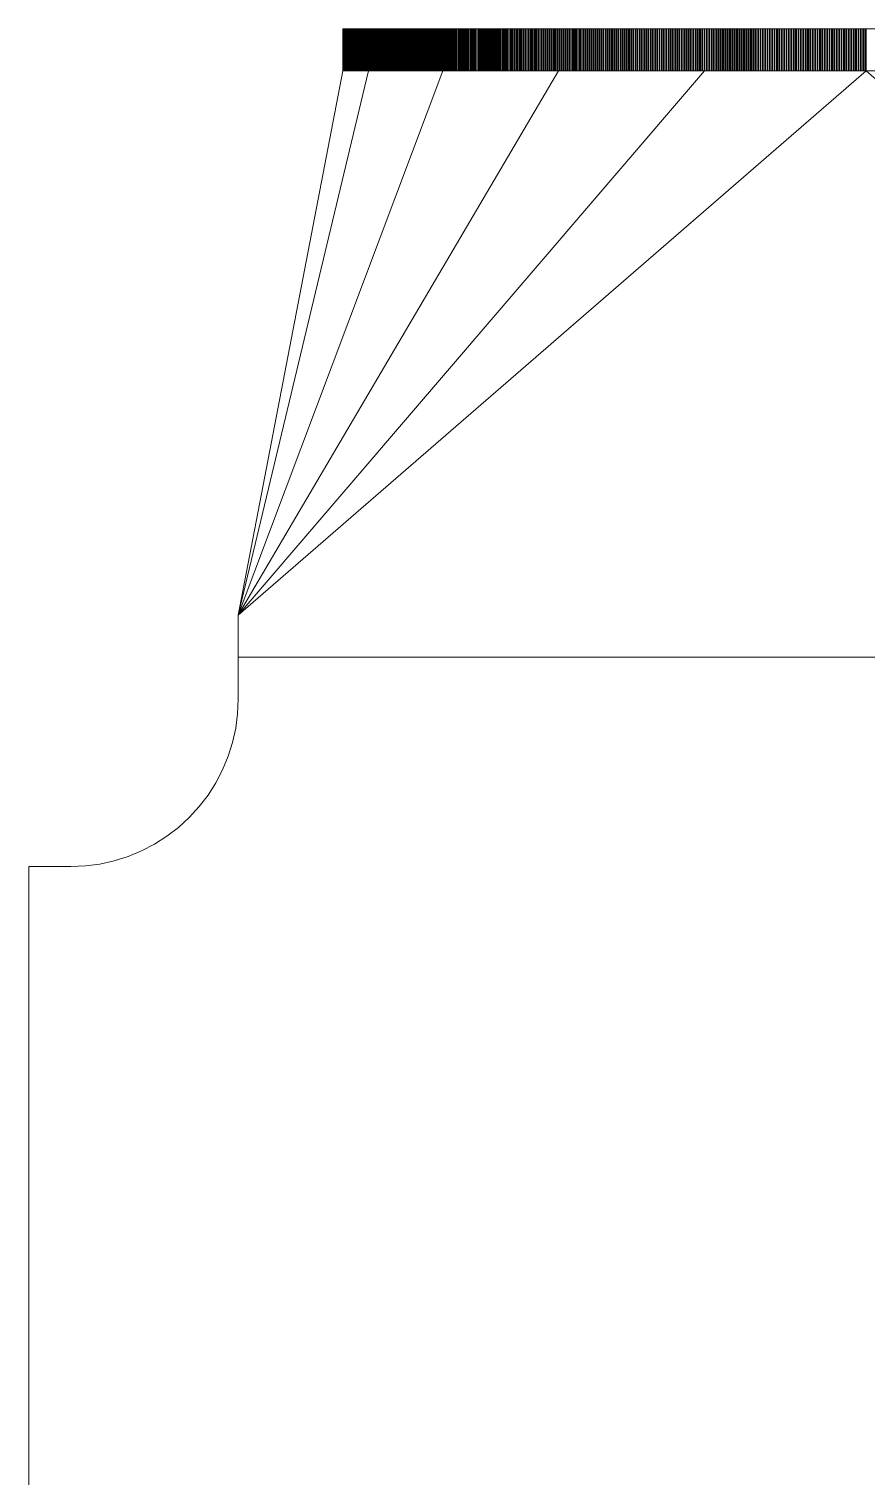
# Model space of a CAD drawing. Extents: x -57174 to 10055, y -18330 to 89882.
# Drawn here: x -31036 to -30836.1, y 68044.5 to 68390.1 of the extents above; entities that cross this region are included whole.
import ezdxf

# ---------------------------------------------------------------- set-up
doc = ezdxf.new("R2010")
doc.units = 0
doc.header["$LTSCALE"] = 50
doc.header["$MEASUREMENT"] = 0
doc.layers.add('SUPPLY', color=6, linetype='CONTINUOUS')

msp = doc.modelspace()

# ---------------------------------------------------------------- linework, layer by layer
at = {"layer": 'SUPPLY', "lineweight": 0, "flags": 128}
for points, elevation in [([(-30711.25, 68390.05), (-30961.05, 68390.05), (-30961.05, 68380.05)], 3592.94), ([(-30961.03, 68390.05), (-30961.03, 68380.05)], 3592.94), ([(-30961.02, 68390.05), (-30961.02, 68380.05)], 3592.94), ([(-30961, 68380.05), (-30961, 68390.05)], 3592.94), ([(-30960.99, 68380.05), (-30960.99, 68390.05)], 3592.94), ([(-30960.97, 68380.05), (-30960.97, 68390.05)], 3592.94), ([(-30960.96, 68380.05), (-30960.96, 68390.05)], 3592.94), ([(-30960.95, 68380.05), (-30960.95, 68390.05)], 3592.94), ([(-30960.93, 68380.05), (-30960.93, 68390.05)], 3592.94), ([(-30960.92, 68380.05), (-30960.92, 68390.05)], 3592.94), ([(-30960.9, 68380.05), (-30960.9, 68390.05)], 3592.94), ([(-30960.89, 68380.05), (-30960.89, 68390.05)], 3592.94), ([(-30960.87, 68380.05), (-30960.87, 68390.05)], 3592.94), ([(-30960.86, 68380.05), (-30960.86, 68390.05)], 3592.94), ([(-30960.84, 68380.05), (-30960.84, 68390.05)], 3592.94), ([(-30960.83, 68380.05), (-30960.83, 68390.05)], 3592.94), ([(-30960.8, 68380.05), (-30960.8, 68390.05)], 3592.94), ([(-30960.78, 68380.05), (-30960.78, 68390.05)], 3592.94), ([(-30960.77, 68380.05), (-30960.77, 68390.05)], 3592.94), ([(-30960.75, 68380.05), (-30960.75, 68390.05)], 3592.94), ([(-30960.72, 68380.05), (-30960.72, 68390.05)], 3592.94), ([(-30960.71, 68380.05), (-30960.71, 68390.05)], 3592.94), ([(-30960.68, 68380.05), (-30960.68, 68390.05)], 3592.94), ([(-30960.66, 68380.05), (-30960.66, 68390.05)], 3592.94), ([(-30960.64, 68380.05), (-30960.64, 68390.05)], 3592.94), ([(-30960.62, 68380.05), (-30960.62, 68390.05)], 3592.94), ([(-30960.59, 68380.05), (-30960.59, 68390.05)], 3592.94), ([(-30960.58, 68380.05), (-30960.58, 68390.05)], 3592.94), ([(-30960.53, 68380.05), (-30960.53, 68390.05)], 3592.94), ([(-30960.52, 68380.05), (-30960.52, 68390.05)], 3592.94), ([(-30960.49, 68380.05), (-30960.49, 68390.05)], 3592.94), ([(-30960.46, 68380.05), (-30960.46, 68390.05)], 3592.94), ([(-30960.43, 68380.05), (-30960.43, 68390.05)], 3592.94), ([(-30960.4, 68380.05), (-30960.4, 68390.05)], 3592.94), ([(-30960.37, 68380.05), (-30960.37, 68390.05)], 3592.94), ([(-30960.34, 68380.05), (-30960.34, 68390.05)], 3592.94), ([(-30960.31, 68380.05), (-30960.31, 68390.05)], 3592.94), ([(-30960.28, 68380.05), (-30960.28, 68390.05)], 3592.94), ([(-30960.24, 68380.05), (-30960.24, 68390.05)], 3592.94), ([(-30960.22, 68380.05), (-30960.22, 68390.05)], 3592.94), ([(-30960.18, 68380.05), (-30960.18, 68390.05)], 3592.94), ([(-30960.15, 68380.05), (-30960.15, 68390.05)], 3592.94), ([(-30960.1, 68380.05), (-30960.1, 68390.05)], 3592.94), ([(-30960.07, 68380.05), (-30960.07, 68390.05)], 3592.94), ([(-30960.03, 68380.05), (-30960.03, 68390.05)], 3592.94), ([(-30960, 68380.05), (-30960, 68390.05)], 3592.94), ([(-30959.96, 68380.05), (-30959.96, 68390.05)], 3592.94), ([(-30959.93, 68380.05), (-30959.93, 68390.05)], 3592.94), ([(-30959.88, 68380.05), (-30959.88, 68390.05)], 3592.94), ([(-30959.85, 68380.05), (-30959.85, 68390.05)], 3592.94), ([(-30959.79, 68380.05), (-30959.79, 68390.05)], 3592.94), ([(-30959.78, 68380.05), (-30959.78, 68390.05)], 3592.94), ([(-30959.72, 68380.05), (-30959.72, 68390.05)], 3592.94), ([(-30959.69, 68380.05), (-30959.69, 68390.05)], 3592.94), ([(-30959.63, 68380.05), (-30959.63, 68390.05)], 3592.94), ([(-30959.6, 68380.05), (-30959.6, 68390.05)], 3592.94), ([(-30959.54, 68380.05), (-30959.54, 68390.05)], 3592.94), ([(-30959.51, 68380.05), (-30959.51, 68390.05)], 3592.94), ([(-30959.45, 68380.05), (-30959.45, 68390.05)], 3592.94), ([(-30959.42, 68380.05), (-30959.42, 68390.05)], 3592.94), ([(-30959.36, 68380.05), (-30959.36, 68390.05)], 3592.94), ([(-30959.32, 68380.05), (-30959.32, 68390.05)], 3592.94), ([(-30959.26, 68380.05), (-30959.26, 68390.05)], 3592.94), ([(-30959.23, 68380.05), (-30959.23, 68390.05)], 3592.94), ([(-30959.16, 68380.05), (-30959.16, 68390.05)], 3592.94), ([(-30959.13, 68380.05), (-30959.13, 68390.05)], 3592.94), ([(-30959.07, 68380.05), (-30959.07, 68390.05)], 3592.94), ([(-30959.02, 68380.05), (-30959.02, 68390.05)], 3592.94), ([(-30958.97, 68380.05), (-30958.97, 68390.05)], 3592.94), ([(-30958.92, 68380.05), (-30958.92, 68390.05)], 3592.94), ([(-30958.85, 68380.05), (-30958.85, 68390.05)], 3592.94), ([(-30958.82, 68380.05), (-30958.82, 68390.05)], 3592.94), ([(-30958.74, 68380.05), (-30958.74, 68390.05)], 3592.94), ([(-30958.71, 68380.05), (-30958.71, 68390.05)], 3592.94), ([(-30958.64, 68380.05), (-30958.64, 68390.05)], 3592.94), ([(-30958.6, 68380.05), (-30958.6, 68390.05)], 3592.94), ([(-30958.52, 68380.05), (-30958.52, 68390.05)], 3592.94), ([(-30958.48, 68380.05), (-30958.48, 68390.05)], 3592.94), ([(-30958.4, 68380.05), (-30958.4, 68390.05)], 3592.94), ([(-30958.36, 68380.05), (-30958.36, 68390.05)], 3592.94), ([(-30958.29, 68380.05), (-30958.29, 68390.05)], 3592.94), ([(-30958.24, 68380.05), (-30958.24, 68390.05)], 3592.94), ([(-30958.17, 68380.05), (-30958.17, 68390.05)], 3592.94), ([(-30958.12, 68380.05), (-30958.12, 68390.05)], 3592.94), ([(-30958.03, 68380.05), (-30958.03, 68390.05)], 3592.94), ([(-30957.99, 68380.05), (-30957.99, 68390.05)], 3592.94), ([(-30957.92, 68380.05), (-30957.92, 68390.05)], 3592.94), ([(-30957.87, 68380.05), (-30957.87, 68390.05)], 3592.94), ([(-30957.78, 68380.05), (-30957.78, 68390.05)], 3592.94), ([(-30957.74, 68380.05), (-30957.74, 68390.05)], 3592.94), ([(-30957.65, 68380.05), (-30957.65, 68390.05)], 3592.94), ([(-30957.61, 68380.05), (-30957.61, 68390.05)], 3592.94), ([(-30957.52, 68380.05), (-30957.52, 68390.05)], 3592.94), ([(-30957.47, 68380.05), (-30957.47, 68390.05)], 3592.94), ([(-30957.38, 68380.05), (-30957.38, 68390.05)], 3592.94), ([(-30957.32, 68380.05), (-30957.32, 68390.05)], 3592.94), ([(-30957.24, 68380.05), (-30957.24, 68390.05)], 3592.94), ([(-30957.19, 68380.05), (-30957.19, 68390.05)], 3592.94), ([(-30957.09, 68380.05), (-30957.09, 68390.05)], 3592.94), ([(-30957.04, 68380.05), (-30957.04, 68390.05)], 3592.94), ([(-30956.96, 68380.05), (-30956.96, 68390.05)], 3592.94), ([(-30956.9, 68380.05), (-30956.9, 68390.05)], 3592.94), ([(-30956.81, 68380.05), (-30956.81, 68390.05)], 3592.94), ([(-30956.75, 68380.05), (-30956.75, 68390.05)], 3592.94), ([(-30956.66, 68380.05), (-30956.66, 68390.05)], 3592.94), ([(-30956.6, 68380.05), (-30956.6, 68390.05)], 3592.94), ([(-30956.5, 68380.05), (-30956.5, 68390.05)], 3592.94), ([(-30956.45, 68380.05), (-30956.45, 68390.05)], 3592.94), ([(-30956.35, 68380.05), (-30956.35, 68390.05)], 3592.94), ([(-30956.29, 68380.05), (-30956.29, 68390.05)], 3592.94), ([(-30956.19, 68380.05), (-30956.19, 68390.05)], 3592.94), ([(-30956.13, 68380.05), (-30956.13, 68390.05)], 3592.94), ([(-30956.02, 68380.05), (-30956.02, 68390.05)], 3592.94), ([(-30955.98, 68380.05), (-30955.98, 68390.05)], 3592.94), ([(-30955.86, 68380.05), (-30955.86, 68390.05)], 3592.94), ([(-30955.8, 68380.05), (-30955.8, 68390.05)], 3592.94), ([(-30955.7, 68380.05), (-30955.7, 68390.05)], 3592.94), ([(-30955.64, 68380.05), (-30955.64, 68390.05)], 3592.94), ([(-30955.54, 68380.05), (-30955.54, 68390.05)], 3592.94), ([(-30955.48, 68380.05), (-30955.48, 68390.05)], 3592.94), ([(-30955.36, 68380.05), (-30955.36, 68390.05)], 3592.94), ([(-30955.3, 68380.05), (-30955.3, 68390.05)], 3592.94), ([(-30955.18, 68380.05), (-30955.18, 68390.05)], 3592.94), ([(-30955.12, 68380.05), (-30955.12, 68390.05)], 3592.94), ([(-30955.02, 68380.05), (-30955.02, 68390.05)], 3592.94), ([(-30954.96, 68380.05), (-30954.96, 68390.05)], 3592.94), ([(-30954.83, 68380.05), (-30954.83, 68390.05)], 3592.94), ([(-30954.77, 68380.05), (-30954.77, 68390.05)], 3592.94), ([(-30954.65, 68380.05), (-30954.65, 68390.05)], 3592.94), ([(-30954.59, 68380.05), (-30954.59, 68390.05)], 3592.94), ([(-30954.47, 68380.05), (-30954.47, 68390.05)], 3592.94), ([(-30954.41, 68380.05), (-30954.41, 68390.05)], 3592.94), ([(-30954.28, 68380.05), (-30954.28, 68390.05)], 3592.94), ([(-30954.22, 68380.05), (-30954.22, 68390.05)], 3592.94), ([(-30954.1, 68380.05), (-30954.1, 68390.05)], 3592.94), ([(-30954.03, 68380.05), (-30954.03, 68390.05)], 3592.94), ([(-30953.91, 68380.05), (-30953.91, 68390.05)], 3592.94), ([(-30953.84, 68380.05), (-30953.84, 68390.05)], 3592.94), ([(-30953.72, 68380.05), (-30953.72, 68390.05)], 3592.94), ([(-30953.64, 68380.05), (-30953.64, 68390.05)], 3592.94), ([(-30953.51, 68380.05), (-30953.51, 68390.05)], 3592.94), ([(-30953.45, 68380.05), (-30953.45, 68390.05)], 3592.94), ([(-30953.32, 68380.05), (-30953.32, 68390.05)], 3592.94), ([(-30953.26, 68380.05), (-30953.26, 68390.05)], 3592.94), ([(-30953.11, 68380.05), (-30953.11, 68390.05)], 3592.94), ([(-30953.05, 68380.05), (-30953.05, 68390.05)], 3592.94), ([(-30952.92, 68380.05), (-30952.92, 68390.05)], 3592.94), ([(-30952.85, 68380.05), (-30952.85, 68390.05)], 3592.94), ([(-30952.71, 68380.05), (-30952.71, 68390.05)], 3592.94), ([(-30952.64, 68380.05), (-30952.64, 68390.05)], 3592.94), ([(-30952.51, 68380.05), (-30952.51, 68390.05)], 3592.94), ([(-30952.43, 68380.05), (-30952.43, 68390.05)], 3592.94), ([(-30952.3, 68380.05), (-30952.3, 68390.05)], 3592.94), ([(-30952.23, 68380.05), (-30952.23, 68390.05)], 3592.94), ([(-30952.08, 68380.05), (-30952.08, 68390.05)], 3592.94), ([(-30952, 68380.05), (-30952, 68390.05)], 3592.94), ([(-30951.87, 68380.05), (-30951.87, 68390.05)], 3592.94), ([(-30951.8, 68380.05), (-30951.8, 68390.05)], 3592.94), ([(-30951.65, 68380.05), (-30951.65, 68390.05)], 3592.94), ([(-30951.58, 68380.05), (-30951.58, 68390.05)], 3592.94), ([(-30951.43, 68380.05), (-30951.43, 68390.05)], 3592.94), ([(-30951.35, 68380.05), (-30951.35, 68390.05)], 3592.94), ([(-30951.21, 68380.05), (-30951.21, 68390.05)], 3592.94), ([(-30951.13, 68380.05), (-30951.13, 68390.05)], 3592.94), ([(-30950.98, 68380.05), (-30950.98, 68390.05)], 3592.94), ([(-30950.91, 68380.05), (-30950.91, 68390.05)], 3592.94), ([(-30950.75, 68380.05), (-30950.75, 68390.05)], 3592.94), ([(-30950.67, 68380.05), (-30950.67, 68390.05)], 3592.94), ([(-30950.53, 68380.05), (-30950.53, 68390.05)], 3592.94), ([(-30950.44, 68380.05), (-30950.44, 68390.05)], 3592.94), ([(-30950.29, 68380.05), (-30950.29, 68390.05)], 3592.94), ([(-30950.22, 68380.05), (-30950.22, 68390.05)], 3592.94), ([(-30950.05, 68380.05), (-30950.05, 68390.05)], 3592.94), ([(-30949.98, 68380.05), (-30949.98, 68390.05)], 3592.94), ([(-30949.82, 68380.05), (-30949.82, 68390.05)], 3592.94), ([(-30949.74, 68380.05), (-30949.74, 68390.05)], 3592.94), ([(-30949.58, 68380.05), (-30949.58, 68390.05)], 3592.94), ([(-30949.49, 68380.05), (-30949.49, 68390.05)], 3592.94), ([(-30949.33, 68380.05), (-30949.33, 68390.05)], 3592.94), ([(-30949.26, 68380.05), (-30949.26, 68390.05)], 3592.94), ([(-30949.09, 68380.05), (-30949.09, 68390.05)], 3592.94), ([(-30949, 68380.05), (-30949, 68390.05)], 3592.94), ([(-30948.84, 68380.05), (-30948.84, 68390.05)], 3592.94), ([(-30948.77, 68380.05), (-30948.77, 68390.05)], 3592.94), ([(-30948.59, 68380.05), (-30948.59, 68390.05)], 3592.94), ([(-30948.52, 68380.05), (-30948.52, 68390.05)], 3592.94), ([(-30948.34, 68380.05), (-30948.34, 68390.05)], 3592.94), ([(-30948.27, 68380.05), (-30948.27, 68390.05)], 3592.94), ([(-30948.09, 68380.05), (-30948.09, 68390.05)], 3592.94), ([(-30948, 68380.05), (-30948, 68390.05)], 3592.94), ([(-30947.84, 68380.05), (-30947.84, 68390.05)], 3592.94), ([(-30947.75, 68380.05), (-30947.75, 68390.05)], 3592.94), ([(-30947.57, 68380.05), (-30947.57, 68390.05)], 3592.94), ([(-30947.48, 68380.05), (-30947.48, 68390.05)], 3592.94), ([(-30947.32, 68380.05), (-30947.32, 68390.05)], 3592.94), ([(-30947.23, 68380.05), (-30947.23, 68390.05)], 3592.94), ([(-30947.05, 68380.05), (-30947.05, 68390.05)], 3592.94), ([(-30946.97, 68380.05), (-30946.97, 68390.05)], 3592.94), ([(-30946.79, 68380.05), (-30946.79, 68390.05)], 3592.94), ([(-30946.7, 68380.05), (-30946.7, 68390.05)], 3592.94), ([(-30946.52, 68380.05), (-30946.52, 68390.05)], 3592.94), ([(-30946.43, 68380.05), (-30946.43, 68390.05)], 3592.94), ([(-30946.24, 68380.05), (-30946.24, 68390.05)], 3592.94), ([(-30946.15, 68380.05), (-30946.15, 68390.05)], 3592.94), ([(-30945.97, 68380.05), (-30945.97, 68390.05)], 3592.94), ([(-30945.89, 68380.05), (-30945.89, 68390.05)], 3592.94), ([(-30945.69, 68380.05), (-30945.69, 68390.05)], 3592.94), ([(-30945.61, 68380.05), (-30945.61, 68390.05)], 3592.94), ([(-30945.43, 68380.05), (-30945.43, 68390.05)], 3592.94), ([(-30945.32, 68380.05), (-30945.32, 68390.05)], 3592.94), ([(-30945.15, 68380.05), (-30945.15, 68390.05)], 3592.94), ([(-30945.04, 68380.05), (-30945.04, 68390.05)], 3592.94), ([(-30944.87, 68380.05), (-30944.87, 68390.05)], 3592.94), ([(-30944.76, 68380.05), (-30944.76, 68390.05)], 3592.94), ([(-30944.57, 68380.05), (-30944.57, 68390.05)], 3592.94), ([(-30944.48, 68380.05), (-30944.48, 68390.05)], 3592.94), ([(-30944.29, 68380.05), (-30944.29, 68390.05)], 3592.94), ([(-30944.19, 68380.05), (-30944.19, 68390.05)], 3592.94), ([(-30943.99, 68380.05), (-30943.99, 68390.05)], 3592.94), ([(-30943.91, 68380.05), (-30943.91, 68390.05)], 3592.94), ([(-30943.71, 68380.05), (-30943.71, 68390.05)], 3592.94), ([(-30943.61, 68380.05), (-30943.61, 68390.05)], 3592.94), ([(-30943.42, 68380.05), (-30943.42, 68390.05)], 3592.94), ([(-30943.31, 68380.05), (-30943.31, 68390.05)], 3592.94), ([(-30943.12, 68380.05), (-30943.12, 68390.05)], 3592.94), ([(-30943.02, 68380.05), (-30943.02, 68390.05)], 3592.94), ([(-30942.83, 68380.05), (-30942.83, 68390.05)], 3592.94), ([(-30942.72, 68380.05), (-30942.72, 68390.05)], 3592.94), ([(-30942.52, 68380.05), (-30942.52, 68390.05)], 3592.94), ([(-30942.41, 68380.05), (-30942.41, 68390.05)], 3592.94), ([(-30942.22, 68380.05), (-30942.22, 68390.05)], 3592.94), ([(-30942.12, 68380.05), (-30942.12, 68390.05)], 3592.94), ([(-30941.91, 68380.05), (-30941.91, 68390.05)], 3592.94), ([(-30941.81, 68380.05), (-30941.81, 68390.05)], 3592.94), ([(-30941.6, 68380.05), (-30941.6, 68390.05)], 3592.94), ([(-30941.5, 68380.05), (-30941.5, 68390.05)], 3592.94), ([(-30941.29, 68380.05), (-30941.29, 68390.05)], 3592.94), ([(-30941.19, 68380.05), (-30941.19, 68390.05)], 3592.94), ([(-30940.98, 68380.05), (-30940.98, 68390.05)], 3592.94), ([(-30940.88, 68380.05), (-30940.88, 68390.05)], 3592.94), ([(-30940.67, 68380.05), (-30940.67, 68390.05)], 3592.94), ([(-30940.57, 68380.05), (-30940.57, 68390.05)], 3592.94), ([(-30940.36, 68380.05), (-30940.36, 68390.05)], 3592.94), ([(-30940.26, 68380.05), (-30940.26, 68390.05)], 3592.94), ([(-30940.03, 68380.05), (-30940.03, 68390.05)], 3592.94), ([(-30939.93, 68380.05), (-30939.93, 68390.05)], 3592.94), ([(-30939.72, 68380.05), (-30939.72, 68390.05)], 3592.94), ([(-30939.61, 68380.05), (-30939.61, 68390.05)], 3592.94), ([(-30939.4, 68380.05), (-30939.4, 68390.05)], 3592.94), ([(-30939.28, 68380.05), (-30939.28, 68390.05)], 3592.94), ([(-30939.07, 68380.05), (-30939.07, 68390.05)], 3592.94), ([(-30938.96, 68380.05), (-30938.96, 68390.05)], 3592.94), ([(-30938.75, 68380.05), (-30938.75, 68390.05)], 3592.94), ([(-30938.63, 68380.05), (-30938.63, 68390.05)], 3592.94), ([(-30938.41, 68380.05), (-30938.41, 68390.05)], 3592.94), ([(-30938.31, 68380.05), (-30938.31, 68390.05)], 3592.94), ([(-30938.08, 68380.05), (-30938.08, 68390.05)], 3592.94), ([(-30937.97, 68380.05), (-30937.97, 68390.05)], 3592.94), ([(-30937.74, 68380.05), (-30937.74, 68390.05)], 3592.94), ([(-30937.64, 68380.05), (-30937.64, 68390.05)], 3592.94), ([(-30937.42, 68380.05), (-30937.42, 68390.05)], 3592.94), ([(-30937.3, 68380.05), (-30937.3, 68390.05)], 3592.94), ([(-30937.08, 68380.05), (-30937.08, 68390.05)], 3592.94), ([(-30936.96, 68380.05), (-30936.96, 68390.05)], 3592.94), ([(-30936.74, 68380.05), (-30936.74, 68390.05)], 3592.94), ([(-30936.62, 68380.05), (-30936.62, 68390.05)], 3592.94), ([(-30936.4, 68380.05), (-30936.4, 68390.05)], 3592.94), ([(-30936.28, 68380.05), (-30936.28, 68390.05)], 3592.94), ([(-30936.04, 68380.05), (-30936.04, 68390.05)], 3592.94), ([(-30935.94, 68380.05), (-30935.94, 68390.05)], 3592.94), ([(-30935.7, 68380.05), (-30935.7, 68390.05)], 3592.94), ([(-30935.59, 68380.05), (-30935.59, 68390.05)], 3592.94), ([(-30935.35, 68380.05), (-30935.35, 68390.05)], 3592.94), ([(-30935.25, 68380.05), (-30935.25, 68390.05)], 3592.94), ([(-30935.01, 68380.05), (-30935.01, 68390.05)], 3592.94), ([(-30934.89, 68380.05), (-30934.89, 68390.05)], 3592.94), ([(-30934.65, 68380.05), (-30934.65, 68390.05)], 3592.94), ([(-30934.54, 68380.05), (-30934.54, 68390.05)], 3592.94), ([(-30934.3, 68380.05), (-30934.3, 68390.05)], 3592.94), ([(-30934.18, 68380.05), (-30934.18, 68390.05)], 3592.94), ([(-30933.95, 68380.05), (-30933.95, 68390.05)], 3592.94), ([(-30933.83, 68380.05), (-30933.83, 68390.05)], 3592.94), ([(-30933.58, 68380.05), (-30933.58, 68390.05)], 3592.94), ([(-30933.46, 68380.05), (-30933.46, 68390.05)], 3592.94), ([(-30933.22, 68380.05), (-30933.22, 68390.05)], 3592.94), ([(-30933.1, 68380.05), (-30933.1, 68390.05)], 3592.94), ([(-30932.85, 68380.05), (-30932.85, 68390.05)], 3592.94), ([(-30932.73, 68380.05), (-30932.73, 68390.05)], 3592.94), ([(-30932.5, 68380.05), (-30932.5, 68390.05)], 3592.94), ([(-30932.36, 68380.05), (-30932.36, 68390.05)], 3592.94), ([(-30932.13, 68380.05), (-30932.13, 68390.05)], 3592.94), ([(-30932.01, 68380.05), (-30932.01, 68390.05)], 3592.94), ([(-30931.76, 68380.05), (-30931.76, 68390.05)], 3592.94), ([(-30931.64, 68380.05), (-30931.64, 68390.05)], 3592.94), ([(-30931.39, 68380.05), (-30931.39, 68390.05)], 3592.94), ([(-30931.26, 68380.05), (-30931.26, 68390.05)], 3592.94), ([(-30931.02, 68380.05), (-30931.02, 68390.05)], 3592.94), ([(-30930.89, 68380.05), (-30930.89, 68390.05)], 3592.94), ([(-30930.64, 68380.05), (-30930.64, 68390.05)], 3592.94), ([(-30930.52, 68380.05), (-30930.52, 68390.05)], 3592.94), ([(-30930.27, 68380.05), (-30930.27, 68390.05)], 3592.94), ([(-30930.13, 68380.05), (-30930.13, 68390.05)], 3592.94), ([(-30929.88, 68380.05), (-30929.88, 68390.05)], 3592.94), ([(-30929.75, 68380.05), (-30929.75, 68390.05)], 3592.94), ([(-30929.5, 68380.05), (-30929.5, 68390.05)], 3592.94), ([(-30929.38, 68380.05), (-30929.38, 68390.05)], 3592.94), ([(-30929.11, 68380.05), (-30929.11, 68390.05)], 3592.94), ([(-30928.99, 68380.05), (-30928.99, 68390.05)], 3592.94), ([(-30928.73, 68380.05), (-30928.73, 68390.05)], 3592.94), ([(-30928.61, 68380.05), (-30928.61, 68390.05)], 3592.94), ([(-30928.34, 68380.05), (-30928.34, 68390.05)], 3592.94), ([(-30928.21, 68380.05), (-30928.21, 68390.05)], 3592.94), ([(-30927.96, 68380.05), (-30927.96, 68390.05)], 3592.94), ([(-30927.83, 68380.05), (-30927.83, 68390.05)], 3592.94), ([(-30927.56, 68380.05), (-30927.56, 68390.05)], 3592.94), ([(-30927.43, 68380.05), (-30927.43, 68390.05)], 3592.94), ([(-30927.18, 68380.05), (-30927.18, 68390.05)], 3592.94), ([(-30927.04, 68380.05), (-30927.04, 68390.05)], 3592.94), ([(-30926.78, 68380.05), (-30926.78, 68390.05)], 3592.94), ([(-30926.64, 68380.05), (-30926.64, 68390.05)], 3592.94), ([(-30926.38, 68380.05), (-30926.38, 68390.05)], 3592.94), ([(-30926.25, 68380.05), (-30926.25, 68390.05)], 3592.94), ([(-30925.98, 68380.05), (-30925.98, 68390.05)], 3592.94), ([(-30925.85, 68380.05), (-30925.85, 68390.05)], 3592.94), ([(-30925.58, 68380.05), (-30925.58, 68390.05)], 3592.94), ([(-30925.45, 68380.05), (-30925.45, 68390.05)], 3592.94), ([(-30925.18, 68380.05), (-30925.18, 68390.05)], 3592.94), ([(-30925.05, 68380.05), (-30925.05, 68390.05)], 3592.94), ([(-30924.77, 68380.05), (-30924.77, 68390.05)], 3592.94), ([(-30924.64, 68380.05), (-30924.64, 68390.05)], 3592.94), ([(-30924.37, 68380.05), (-30924.37, 68390.05)], 3592.94), ([(-30924.24, 68380.05), (-30924.24, 68390.05)], 3592.94), ([(-30923.96, 68380.05), (-30923.96, 68390.05)], 3592.94), ([(-30923.82, 68380.05), (-30923.82, 68390.05)], 3592.94), ([(-30923.56, 68380.05), (-30923.56, 68390.05)], 3592.94), ([(-30923.41, 68380.05), (-30923.41, 68390.05)], 3592.94), ([(-30923.14, 68380.05), (-30923.14, 68390.05)], 3592.94), ([(-30922.99, 68380.05), (-30922.99, 68390.05)], 3592.94), ([(-30922.73, 68380.05), (-30922.73, 68390.05)], 3592.94), ([(-30922.58, 68380.05), (-30922.58, 68390.05)], 3592.94), ([(-30922.31, 68380.05), (-30922.31, 68390.05)], 3592.94), ([(-30922.17, 68380.05), (-30922.17, 68390.05)], 3592.94), ([(-30921.89, 68380.05), (-30921.89, 68390.05)], 3592.94), ([(-30921.75, 68380.05), (-30921.75, 68390.05)], 3592.94), ([(-30921.47, 68380.05), (-30921.47, 68390.05)], 3592.94), ([(-30921.34, 68380.05), (-30921.34, 68390.05)], 3592.94), ([(-30921.06, 68380.05), (-30921.06, 68390.05)], 3592.94), ([(-30920.91, 68380.05), (-30920.91, 68390.05)], 3592.94), ([(-30920.63, 68380.05), (-30920.63, 68390.05)], 3592.94), ([(-30920.48, 68380.05), (-30920.48, 68390.05)], 3592.94), ([(-30920.2, 68380.05), (-30920.2, 68390.05)], 3592.94), ([(-30920.07, 68380.05), (-30920.07, 68390.05)], 3592.94), ([(-30919.77, 68380.05), (-30919.77, 68390.05)], 3592.94), ([(-30919.64, 68380.05), (-30919.64, 68390.05)], 3592.94), ([(-30919.34, 68380.05), (-30919.34, 68390.05)], 3592.94), ([(-30919.21, 68380.05), (-30919.21, 68390.05)], 3592.94), ([(-30918.92, 68380.05), (-30918.92, 68390.05)], 3592.94), ([(-30918.78, 68380.05), (-30918.78, 68390.05)], 3592.94), ([(-30918.49, 68380.05), (-30918.49, 68390.05)], 3592.94), ([(-30918.34, 68380.05), (-30918.34, 68390.05)], 3592.94), ([(-30918.06, 68380.05), (-30918.06, 68390.05)], 3592.94), ([(-30917.91, 68380.05), (-30917.91, 68390.05)], 3592.94), ([(-30917.62, 68380.05), (-30917.62, 68390.05)], 3592.94), ([(-30917.48, 68380.05), (-30917.48, 68390.05)], 3592.94), ([(-30917.19, 68380.05), (-30917.19, 68390.05)], 3592.94), ([(-30917.04, 68380.05), (-30917.04, 68390.05)], 3592.94), ([(-30916.74, 68380.05), (-30916.74, 68390.05)], 3592.94), ([(-30916.6, 68380.05), (-30916.6, 68390.05)], 3592.94), ([(-30916.3, 68380.05), (-30916.3, 68390.05)], 3592.94), ([(-30916.15, 68380.05), (-30916.15, 68390.05)], 3592.94), ([(-30915.87, 68380.05), (-30915.87, 68390.05)], 3592.94), ([(-30915.72, 68380.05), (-30915.72, 68390.05)], 3592.94), ([(-30915.43, 68380.05), (-30915.43, 68390.05)], 3592.94), ([(-30915.27, 68380.05), (-30915.27, 68390.05)], 3592.94), ([(-30914.97, 68380.05), (-30914.97, 68390.05)], 3592.94), ([(-30914.82, 68380.05), (-30914.82, 68390.05)], 3592.94), ([(-30914.53, 68380.05), (-30914.53, 68390.05)], 3592.94), ([(-30914.38, 68380.05), (-30914.38, 68390.05)], 3592.94), ([(-30914.08, 68380.05), (-30914.08, 68390.05)], 3592.94), ([(-30913.94, 68380.05), (-30913.94, 68390.05)], 3592.94), ([(-30913.63, 68380.05), (-30913.63, 68390.05)], 3592.94), ([(-30913.48, 68380.05), (-30913.48, 68390.05)], 3592.94), ([(-30913.18, 68380.05), (-30913.18, 68390.05)], 3592.94), ([(-30913.03, 68380.05), (-30913.03, 68390.05)], 3592.94), ([(-30912.72, 68380.05), (-30912.72, 68390.05)], 3592.94), ([(-30912.58, 68380.05), (-30912.58, 68390.05)], 3592.94), ([(-30912.27, 68380.05), (-30912.27, 68390.05)], 3592.94), ([(-30912.12, 68380.05), (-30912.12, 68390.05)], 3592.94), ([(-30911.81, 68380.05), (-30911.81, 68390.05)], 3592.94), ([(-30911.66, 68380.05), (-30911.66, 68390.05)], 3592.94), ([(-30911.35, 68380.05), (-30911.35, 68390.05)], 3592.94), ([(-30911.2, 68380.05), (-30911.2, 68390.05)], 3592.94), ([(-30910.89, 68380.05), (-30910.89, 68390.05)], 3592.94), ([(-30910.74, 68380.05), (-30910.74, 68390.05)], 3592.94), ([(-30910.43, 68380.05), (-30910.43, 68390.05)], 3592.94), ([(-30910.29, 68380.05), (-30910.29, 68390.05)], 3592.94), ([(-30909.97, 68380.05), (-30909.97, 68390.05)], 3592.94), ([(-30909.81, 68380.05), (-30909.81, 68390.05)], 3592.94), ([(-30909.5, 68380.05), (-30909.5, 68390.05)], 3592.94), ([(-30909.35, 68380.05), (-30909.35, 68390.05)], 3592.94), ([(-30909.04, 68380.05), (-30909.04, 68390.05)], 3592.94), ([(-30908.88, 68380.05), (-30908.88, 68390.05)], 3592.94), ([(-30908.57, 68380.05), (-30908.57, 68390.05)], 3592.94), ([(-30908.41, 68380.05), (-30908.41, 68390.05)], 3592.94), ([(-30908.1, 68380.05), (-30908.1, 68390.05)], 3592.94), ([(-30907.95, 68380.05), (-30907.95, 68390.05)], 3592.94), ([(-30907.63, 68380.05), (-30907.63, 68390.05)], 3592.94), ([(-30907.48, 68380.05), (-30907.48, 68390.05)], 3592.94), ([(-30907.15, 68380.05), (-30907.15, 68390.05)], 3592.94), ([(-30907, 68380.05), (-30907, 68390.05)], 3592.94), ([(-30906.68, 68380.05), (-30906.68, 68390.05)], 3592.94), ([(-30906.53, 68380.05), (-30906.53, 68390.05)], 3592.94), ([(-30906.21, 68380.05), (-30906.21, 68390.05)], 3592.94), ([(-30906.04, 68380.05), (-30906.04, 68390.05)], 3592.94), ([(-30905.73, 68380.05), (-30905.73, 68390.05)], 3592.94), ([(-30905.57, 68380.05), (-30905.57, 68390.05)], 3592.94), ([(-30905.26, 68380.05), (-30905.26, 68390.05)], 3592.94), ([(-30905.1, 68380.05), (-30905.1, 68390.05)], 3592.94), ([(-30904.77, 68380.05), (-30904.77, 68390.05)], 3592.94), ([(-30904.61, 68380.05), (-30904.61, 68390.05)], 3592.94), ([(-30904.3, 68380.05), (-30904.3, 68390.05)], 3592.94), ([(-30904.14, 68380.05), (-30904.14, 68390.05)], 3592.94), ([(-30903.81, 68380.05), (-30903.81, 68390.05)], 3592.94), ([(-30903.65, 68380.05), (-30903.65, 68390.05)], 3592.94), ([(-30903.32, 68380.05), (-30903.32, 68390.05)], 3592.94), ([(-30903.16, 68380.05), (-30903.16, 68390.05)], 3592.94), ([(-30902.84, 68380.05), (-30902.84, 68390.05)], 3592.94), ([(-30902.67, 68380.05), (-30902.67, 68390.05)], 3592.94), ([(-30902.35, 68380.05), (-30902.35, 68390.05)], 3592.94), ([(-30902.19, 68380.05), (-30902.19, 68390.05)], 3592.94), ([(-30901.86, 68380.05), (-30901.86, 68390.05)], 3592.94), ([(-30901.7, 68380.05), (-30901.7, 68390.05)], 3592.94), ([(-30901.37, 68380.05), (-30901.37, 68390.05)], 3592.94), ([(-30901.21, 68380.05), (-30901.21, 68390.05)], 3592.94), ([(-30900.89, 68380.05), (-30900.89, 68390.05)], 3592.94), ([(-30900.72, 68380.05), (-30900.72, 68390.05)], 3592.94), ([(-30900.4, 68380.05), (-30900.4, 68390.05)], 3592.94), ([(-30900.22, 68380.05), (-30900.22, 68390.05)], 3592.94), ([(-30899.9, 68380.05), (-30899.9, 68390.05)], 3592.94), ([(-30899.73, 68380.05), (-30899.73, 68390.05)], 3592.94), ([(-30899.41, 68380.05), (-30899.41, 68390.05)], 3592.94), ([(-30899.23, 68380.05), (-30899.23, 68390.05)], 3592.94), ([(-30898.91, 68380.05), (-30898.91, 68390.05)], 3592.94), ([(-30898.74, 68380.05), (-30898.74, 68390.05)], 3592.94), ([(-30898.4, 68380.05), (-30898.4, 68390.05)], 3592.94), ([(-30898.24, 68380.05), (-30898.24, 68390.05)], 3592.94), ([(-30897.92, 68380.05), (-30897.92, 68390.05)], 3592.94), ([(-30897.74, 68380.05), (-30897.74, 68390.05)], 3592.94), ([(-30897.41, 68380.05), (-30897.41, 68390.05)], 3592.94), ([(-30897.24, 68380.05), (-30897.24, 68390.05)], 3592.94), ([(-30896.91, 68380.05), (-30896.91, 68390.05)], 3592.94), ([(-30896.73, 68380.05), (-30896.73, 68390.05)], 3592.94), ([(-30896.41, 68380.05), (-30896.41, 68390.05)], 3592.94), ([(-30896.23, 68380.05), (-30896.23, 68390.05)], 3592.94), ([(-30895.91, 68380.05), (-30895.91, 68390.05)], 3592.94), ([(-30895.73, 68380.05), (-30895.73, 68390.05)], 3592.94), ([(-30895.39, 68380.05), (-30895.39, 68390.05)], 3592.94), ([(-30895.23, 68380.05), (-30895.23, 68390.05)], 3592.94), ([(-30894.89, 68380.05), (-30894.89, 68390.05)], 3592.94), ([(-30894.72, 68380.05), (-30894.72, 68390.05)], 3592.94), ([(-30894.38, 68380.05), (-30894.38, 68390.05)], 3592.94), ([(-30894.21, 68380.05), (-30894.21, 68390.05)], 3592.94), ([(-30893.87, 68380.05), (-30893.87, 68390.05)], 3592.94), ([(-30893.7, 68380.05), (-30893.7, 68390.05)], 3592.94), ([(-30893.36, 68380.05), (-30893.36, 68390.05)], 3592.94), ([(-30893.19, 68380.05), (-30893.19, 68390.05)], 3592.94), ([(-30892.85, 68380.05), (-30892.85, 68390.05)], 3592.94), ([(-30892.67, 68380.05), (-30892.67, 68390.05)], 3592.94), ([(-30892.33, 68380.05), (-30892.33, 68390.05)], 3592.94), ([(-30892.17, 68380.05), (-30892.17, 68390.05)], 3592.94), ([(-30891.81, 68380.05), (-30891.81, 68390.05)], 3592.94), ([(-30891.65, 68380.05), (-30891.65, 68390.05)], 3592.94), ([(-30891.31, 68380.05), (-30891.31, 68390.05)], 3592.94), ([(-30891.13, 68380.05), (-30891.13, 68390.05)], 3592.94), ([(-30890.79, 68380.05), (-30890.79, 68390.05)], 3592.94), ([(-30890.62, 68380.05), (-30890.62, 68390.05)], 3592.94), ([(-30890.28, 68380.05), (-30890.28, 68390.05)], 3592.94), ([(-30890.1, 68380.05), (-30890.1, 68390.05)], 3592.94), ([(-30889.76, 68380.05), (-30889.76, 68390.05)], 3592.94), ([(-30889.58, 68380.05), (-30889.58, 68390.05)], 3592.94), ([(-30889.23, 68380.05), (-30889.23, 68390.05)], 3592.94), ([(-30889.06, 68380.05), (-30889.06, 68390.05)], 3592.94), ([(-30888.71, 68380.05), (-30888.71, 68390.05)], 3592.94), ([(-30888.53, 68380.05), (-30888.53, 68390.05)], 3592.94), ([(-30888.19, 68380.05), (-30888.19, 68390.05)], 3592.94), ([(-30888.01, 68380.05), (-30888.01, 68390.05)], 3592.94), ([(-30887.66, 68380.05), (-30887.66, 68390.05)], 3592.94), ([(-30887.48, 68380.05), (-30887.48, 68390.05)], 3592.94), ([(-30887.14, 68380.05), (-30887.14, 68390.05)], 3592.94), ([(-30886.97, 68380.05), (-30886.97, 68390.05)], 3592.94), ([(-30886.61, 68380.05), (-30886.61, 68390.05)], 3592.94), ([(-30886.43, 68380.05), (-30886.43, 68390.05)], 3592.94), ([(-30886.09, 68380.05), (-30886.09, 68390.05)], 3592.94), ([(-30885.92, 68380.05), (-30885.92, 68390.05)], 3592.94), ([(-30885.56, 68380.05), (-30885.56, 68390.05)], 3592.94), ([(-30885.38, 68380.05), (-30885.38, 68390.05)], 3592.94), ([(-30885.03, 68380.05), (-30885.03, 68390.05)], 3592.94), ([(-30884.85, 68380.05), (-30884.85, 68390.05)], 3592.94), ([(-30884.5, 68380.05), (-30884.5, 68390.05)], 3592.94), ([(-30884.32, 68380.05), (-30884.32, 68390.05)], 3592.94), ([(-30883.97, 68380.05), (-30883.97, 68390.05)], 3592.94), ([(-30883.79, 68380.05), (-30883.79, 68390.05)], 3592.94), ([(-30883.43, 68380.05), (-30883.43, 68390.05)], 3592.94), ([(-30883.26, 68380.05), (-30883.26, 68390.05)], 3592.94), ([(-30882.9, 68380.05), (-30882.9, 68390.05)], 3592.94), ([(-30882.72, 68380.05), (-30882.72, 68390.05)], 3592.94), ([(-30882.37, 68380.05), (-30882.37, 68390.05)], 3592.94), ([(-30882.19, 68380.05), (-30882.19, 68390.05)], 3592.94), ([(-30881.84, 68380.05), (-30881.84, 68390.05)], 3592.94), ([(-30881.66, 68380.05), (-30881.66, 68390.05)], 3592.94), ([(-30881.31, 68380.05), (-30881.31, 68390.05)], 3592.94), ([(-30881.13, 68380.05), (-30881.13, 68390.05)], 3592.94), ([(-30880.76, 68380.05), (-30880.76, 68390.05)], 3592.94), ([(-30880.58, 68380.05), (-30880.58, 68390.05)], 3592.94), ([(-30880.23, 68380.05), (-30880.23, 68390.05)], 3592.94), ([(-30880.05, 68380.05), (-30880.05, 68390.05)], 3592.94), ([(-30879.69, 68380.05), (-30879.69, 68390.05)], 3592.94), ([(-30879.52, 68380.05), (-30879.52, 68390.05)], 3592.94), ([(-30879.15, 68380.05), (-30879.15, 68390.05)], 3592.94), ([(-30878.97, 68380.05), (-30878.97, 68390.05)], 3592.94), ([(-30878.62, 68380.05), (-30878.62, 68390.05)], 3592.94), ([(-30878.42, 68380.05), (-30878.42, 68390.05)], 3592.94), ([(-30878.07, 68380.05), (-30878.07, 68390.05)], 3592.94), ([(-30877.89, 68380.05), (-30877.89, 68390.05)], 3592.94), ([(-30877.52, 68380.05), (-30877.52, 68390.05)], 3592.94), ([(-30877.34, 68380.05), (-30877.34, 68390.05)], 3592.94), ([(-30876.99, 68380.05), (-30876.99, 68390.05)], 3592.94), ([(-30876.8, 68380.05), (-30876.8, 68390.05)], 3592.94), ([(-30876.44, 68380.05), (-30876.44, 68390.05)], 3592.94), ([(-30876.25, 68380.05), (-30876.25, 68390.05)], 3592.94), ([(-30875.9, 68380.05), (-30875.9, 68390.05)], 3592.94), ([(-30875.72, 68380.05), (-30875.72, 68390.05)], 3592.94), ([(-30875.35, 68380.05), (-30875.35, 68390.05)], 3592.94), ([(-30875.17, 68380.05), (-30875.17, 68390.05)], 3592.94), ([(-30874.8, 68380.05), (-30874.8, 68390.05)], 3592.94), ([(-30874.63, 68380.05), (-30874.63, 68390.05)], 3592.94), ([(-30874.26, 68380.05), (-30874.26, 68390.05)], 3592.94), ([(-30874.08, 68380.05), (-30874.08, 68390.05)], 3592.94), ([(-30873.71, 68380.05), (-30873.71, 68390.05)], 3592.94), ([(-30873.52, 68380.05), (-30873.52, 68390.05)], 3592.94), ([(-30873.16, 68380.05), (-30873.16, 68390.05)], 3592.94), ([(-30872.97, 68380.05), (-30872.97, 68390.05)], 3592.94), ([(-30872.62, 68380.05), (-30872.62, 68390.05)], 3592.94), ([(-30872.42, 68380.05), (-30872.42, 68390.05)], 3592.94), ([(-30872.05, 68380.05), (-30872.05, 68390.05)], 3592.94), ([(-30871.88, 68380.05), (-30871.88, 68390.05)], 3592.94), ([(-30871.51, 68380.05), (-30871.51, 68390.05)], 3592.94), ([(-30871.33, 68380.05), (-30871.33, 68390.05)], 3592.94), ([(-30870.96, 68380.05), (-30870.96, 68390.05)], 3592.94), ([(-30870.77, 68380.05), (-30870.77, 68390.05)], 3592.94), ([(-30870.4, 68380.05), (-30870.4, 68390.05)], 3592.94), ([(-30870.22, 68380.05), (-30870.22, 68390.05)], 3592.94), ([(-30869.85, 68380.05), (-30869.85, 68390.05)], 3592.94), ([(-30869.66, 68380.05), (-30869.66, 68390.05)], 3592.94), ([(-30869.29, 68380.05), (-30869.29, 68390.05)], 3592.94), ([(-30869.11, 68380.05), (-30869.11, 68390.05)], 3592.94), ([(-30868.74, 68380.05), (-30868.74, 68390.05)], 3592.94), ([(-30868.55, 68380.05), (-30868.55, 68390.05)], 3592.94), ([(-30868.18, 68380.05), (-30868.18, 68390.05)], 3592.94), ([(-30868, 68380.05), (-30868, 68390.05)], 3592.94), ([(-30867.64, 68380.05), (-30867.64, 68390.05)], 3592.94), ([(-30867.44, 68380.05), (-30867.44, 68390.05)], 3592.94), ([(-30867.07, 68380.05), (-30867.07, 68390.05)], 3592.94), ([(-30866.88, 68380.05), (-30866.88, 68390.05)], 3592.94), ([(-30866.51, 68380.05), (-30866.51, 68390.05)], 3592.94), ([(-30866.33, 68380.05), (-30866.33, 68390.05)], 3592.94), ([(-30865.95, 68380.05), (-30865.95, 68390.05)], 3592.94), ([(-30865.77, 68380.05), (-30865.77, 68390.05)], 3592.94), ([(-30865.4, 68380.05), (-30865.4, 68390.05)], 3592.94), ([(-30865.21, 68380.05), (-30865.21, 68390.05)], 3592.94), ([(-30864.84, 68380.05), (-30864.84, 68390.05)], 3592.94), ([(-30864.65, 68380.05), (-30864.65, 68390.05)], 3592.94), ([(-30864.28, 68380.05), (-30864.28, 68390.05)], 3592.94), ([(-30864.09, 68380.05), (-30864.09, 68390.05)], 3592.94), ([(-30863.72, 68380.05), (-30863.72, 68390.05)], 3592.94), ([(-30863.53, 68380.05), (-30863.53, 68390.05)], 3592.94), ([(-30863.16, 68380.05), (-30863.16, 68390.05)], 3592.94), ([(-30862.97, 68380.05), (-30862.97, 68390.05)], 3592.94), ([(-30862.6, 68380.05), (-30862.6, 68390.05)], 3592.94), ([(-30862.4, 68380.05), (-30862.4, 68390.05)], 3592.94), ([(-30862.03, 68380.05), (-30862.03, 68390.05)], 3592.94), ([(-30861.84, 68380.05), (-30861.84, 68390.05)], 3592.94), ([(-30861.47, 68380.05), (-30861.47, 68390.05)], 3592.94), ([(-30861.28, 68380.05), (-30861.28, 68390.05)], 3592.94), ([(-30860.91, 68380.05), (-30860.91, 68390.05)], 3592.94), ([(-30860.72, 68380.05), (-30860.72, 68390.05)], 3592.94), ([(-30860.33, 68380.05), (-30860.33, 68390.05)], 3592.94), ([(-30860.16, 68380.05), (-30860.16, 68390.05)], 3592.94), ([(-30859.77, 68380.05), (-30859.77, 68390.05)], 3592.94), ([(-30859.6, 68380.05), (-30859.6, 68390.05)], 3592.94), ([(-30859.21, 68380.05), (-30859.21, 68390.05)], 3592.94), ([(-30859.02, 68380.05), (-30859.02, 68390.05)], 3592.94), ([(-30858.65, 68380.05), (-30858.65, 68390.05)], 3592.94), ([(-30858.46, 68380.05), (-30858.46, 68390.05)], 3592.94), ([(-30858.07, 68380.05), (-30858.07, 68390.05)], 3592.94), ([(-30857.9, 68380.05), (-30857.9, 68390.05)], 3592.94), ([(-30857.51, 68380.05), (-30857.51, 68390.05)], 3592.94), ([(-30857.32, 68380.05), (-30857.32, 68390.05)], 3592.94), ([(-30856.95, 68380.05), (-30856.95, 68390.05)], 3592.94), ([(-30856.76, 68380.05), (-30856.76, 68390.05)], 3592.94), ([(-30856.37, 68380.05), (-30856.37, 68390.05)], 3592.94), ([(-30856.2, 68380.05), (-30856.2, 68390.05)], 3592.94), ([(-30855.81, 68380.05), (-30855.81, 68390.05)], 3592.94), ([(-30855.62, 68380.05), (-30855.62, 68390.05)], 3592.94), ([(-30855.25, 68380.05), (-30855.25, 68390.05)], 3592.94), ([(-30855.06, 68380.05), (-30855.06, 68390.05)], 3592.94), ([(-30854.67, 68380.05), (-30854.67, 68390.05)], 3592.94), ([(-30854.48, 68380.05), (-30854.48, 68390.05)], 3592.94), ([(-30854.11, 68380.05), (-30854.11, 68390.05)], 3592.94), ([(-30853.92, 68380.05), (-30853.92, 68390.05)], 3592.94), ([(-30853.54, 68380.05), (-30853.54, 68390.05)], 3592.94), ([(-30853.34, 68380.05), (-30853.34, 68390.05)], 3592.94), ([(-30852.97, 68380.05), (-30852.97, 68390.05)], 3592.94), ([(-30852.78, 68380.05), (-30852.78, 68390.05)], 3592.94), ([(-30852.4, 68380.05), (-30852.4, 68390.05)], 3592.94), ([(-30852.21, 68380.05), (-30852.21, 68390.05)], 3592.94), ([(-30851.82, 68380.05), (-30851.82, 68390.05)], 3592.94), ([(-30851.63, 68380.05), (-30851.63, 68390.05)], 3592.94), ([(-30851.26, 68380.05), (-30851.26, 68390.05)], 3592.94), ([(-30851.07, 68380.05), (-30851.07, 68390.05)], 3592.94), ([(-30850.68, 68380.05), (-30850.68, 68390.05)], 3592.94), ([(-30850.49, 68380.05), (-30850.49, 68390.05)], 3592.94), ([(-30850.11, 68380.05), (-30850.11, 68390.05)], 3592.94), ([(-30849.93, 68380.05), (-30849.93, 68390.05)], 3592.94), ([(-30849.55, 68380.05), (-30849.55, 68390.05)], 3592.94), ([(-30849.35, 68380.05), (-30849.35, 68390.05)], 3592.94), ([(-30848.97, 68380.05), (-30848.97, 68390.05)], 3592.94), ([(-30848.78, 68380.05), (-30848.78, 68390.05)], 3592.94), ([(-30848.39, 68380.05), (-30848.39, 68390.05)], 3592.94), ([(-30848.2, 68380.05), (-30848.2, 68390.05)], 3592.94), ([(-30847.83, 68380.05), (-30847.83, 68390.05)], 3592.94), ([(-30847.64, 68380.05), (-30847.64, 68390.05)], 3592.94), ([(-30847.26, 68380.05), (-30847.26, 68390.05)], 3592.94), ([(-30847.06, 68380.05), (-30847.06, 68390.05)], 3592.94), ([(-30846.68, 68380.05), (-30846.68, 68390.05)], 3592.94), ([(-30846.49, 68380.05), (-30846.49, 68390.05)], 3592.94), ([(-30846.1, 68380.05), (-30846.1, 68390.05)], 3592.94), ([(-30845.91, 68380.05), (-30845.91, 68390.05)], 3592.94), ([(-30845.53, 68380.05), (-30845.53, 68390.05)], 3592.94), ([(-30845.35, 68380.05), (-30845.35, 68390.05)], 3592.94), ([(-30844.97, 68380.05), (-30844.97, 68390.05)], 3592.94), ([(-30844.77, 68380.05), (-30844.77, 68390.05)], 3592.94), ([(-30844.39, 68380.05), (-30844.39, 68390.05)], 3592.94), ([(-30844.2, 68380.05), (-30844.2, 68390.05)], 3592.94), ([(-30843.81, 68380.05), (-30843.81, 68390.05)], 3592.94), ([(-30843.62, 68380.05), (-30843.62, 68390.05)], 3592.94), ([(-30843.24, 68380.05), (-30843.24, 68390.05)], 3592.94), ([(-30843.04, 68380.05), (-30843.04, 68390.05)], 3592.94), ([(-30842.66, 68380.05), (-30842.66, 68390.05)], 3592.94), ([(-30842.47, 68380.05), (-30842.47, 68390.05)], 3592.94), ([(-30842.08, 68380.05), (-30842.08, 68390.05)], 3592.94), ([(-30841.91, 68380.05), (-30841.91, 68390.05)], 3592.94), ([(-30841.52, 68380.05), (-30841.52, 68390.05)], 3592.94), ([(-30841.33, 68380.05), (-30841.33, 68390.05)], 3592.94), ([(-30840.95, 68380.05), (-30840.95, 68390.05)], 3592.94), ([(-30840.75, 68380.05), (-30840.75, 68390.05)], 3592.94), ([(-30840.37, 68380.05), (-30840.37, 68390.05)], 3592.94), ([(-30840.18, 68380.05), (-30840.18, 68390.05)], 3592.94), ([(-30839.79, 68380.05), (-30839.79, 68390.05)], 3592.94), ([(-30839.6, 68380.05), (-30839.6, 68390.05)], 3592.94), ([(-30839.22, 68380.05), (-30839.22, 68390.05)], 3592.94), ([(-30839.02, 68380.05), (-30839.02, 68390.05)], 3592.94), ([(-30838.64, 68380.05), (-30838.64, 68390.05)], 3592.94), ([(-30838.45, 68380.05), (-30838.45, 68390.05)], 3592.94), ([(-30838.06, 68380.05), (-30838.06, 68390.05)], 3592.94), ([(-30837.87, 68380.05), (-30837.87, 68390.05)], 3592.94), ([(-30837.49, 68380.05), (-30837.49, 68390.05)], 3592.94), ([(-30837.3, 68380.05), (-30837.3, 68390.05)], 3592.94), ([(-30836.91, 68380.05), (-30836.91, 68390.05)], 3592.94), ([(-30836.72, 68380.05), (-30836.72, 68390.05)], 3592.94), ([(-30836.33, 68380.05), (-30836.33, 68390.05)], 3592.94), ([(-30836.16, 68380.05), (-30836.16, 68390.05)], 3592.94), ([(-30937.2, 68380.05), (-30986.04, 68250.06), (-30874.74, 68380.05)], 3592.94), ([(-30954.95, 68380.05), (-30986.04, 68250.06), (-30909.56, 68380.05)], 3592.94), ([(-30711.25, 68380.05), (-30961.05, 68380.05), (-30986.04, 68250.06)], 3592.94), ([(-30836.16, 68380.05), (-30686.26, 68250.06), (-30686.26, 68240.05), (-30986.04, 68240.05)], 3592.94), ([(-30986.04, 68240.05), (-30986.04, 68250.06), (-30836.16, 68380.05)], 3592.94), ([(-30986.07, 68240.06), (-30986.07, 68230.05)], 3539.5), ([(-30686.29, 68240.06), (-30986.07, 68240.06)], 3539.5), ([(-30986.07, 68230.05), (-30986.23, 68226.55), (-30986.66, 68223.12)], 3539.5), ([(-30988.47, 68216.38), (-30987.45, 68219.69), (-30986.66, 68223.12)], 3539.5), ([(-30988.47, 68216.38), (-30989.81, 68213.15)], 3539.5), ([(-30991.43, 68210.03), (-30989.81, 68213.15)], 3539.5), ([(-30991.43, 68210.03), (-30993.28, 68207.12)], 3539.5), ([(-30995.41, 68204.36), (-30993.28, 68207.12)], 3539.5), ([(-30995.41, 68204.36), (-30997.77, 68201.76), (-31000.33, 68199.39)], 3539.5), ([(-31003.09, 68197.31), (-31000.33, 68199.39)], 3539.5), ([(-31003.09, 68197.31), (-31006.05, 68195.41), (-31009.16, 68193.8)], 3539.5), ([(-31019.09, 68190.65), (-31015.7, 68191.43), (-31012.35, 68192.46), (-31009.16, 68193.8)], 3539.5), ([(-31036.04, 67890.07), (-31036.04, 68190.05)], 3539.5), ([(-31026.03, 68190.05), (-31036.04, 68190.05)], 3539.5), ([(-31026.03, 68190.05), (-31022.56, 68190.21)], 3539.5), ([(-31019.09, 68190.65), (-31022.56, 68190.21)], 3539.5)]:
    msp.add_lwpolyline(points, dxfattribs=dict(at, elevation=elevation))

doc.saveas('drawing.dxf')
